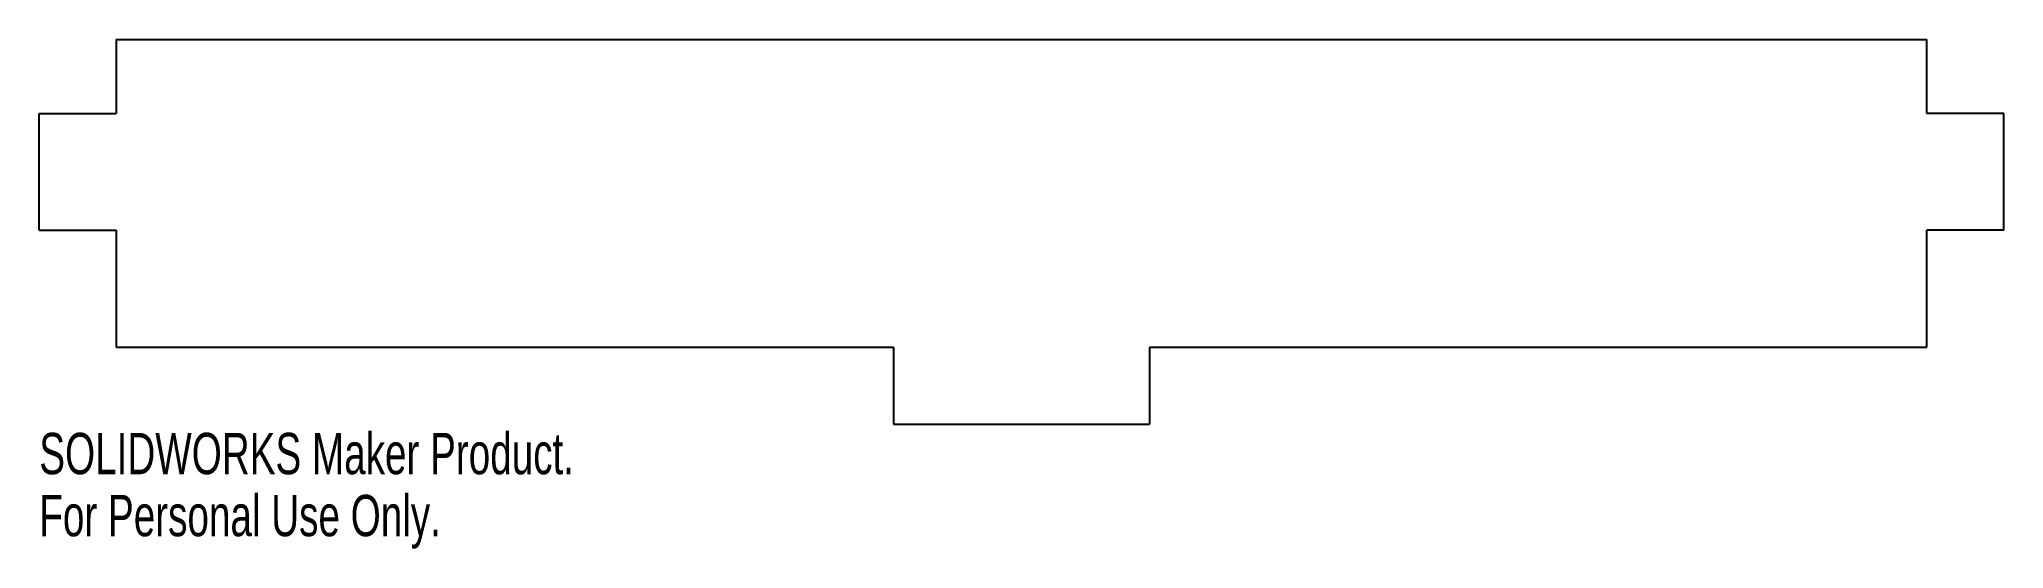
# Model space of a CAD drawing. Header units: millimetres. Extents: x 0 to 230, y -15 to 45.
import ezdxf

# ---------------------------------------------------------------- set-up
doc = ezdxf.new("R2010")
doc.units = ezdxf.units.MM
doc.styles.add('SLDTEXTSTYLE0', font='TXT', dxfattribs={"width": 0.7})

msp = doc.modelspace()

# ---------------------------------------------------------------- linework, layer by layer
at = {"color": 7, "linetype": 'Continuous', "lineweight": 25}
for p, q in [((9, 45), (9, 36.33)), ((9, 45), (221, 45)), ((221, 36.33), (221, 45)), ((0, 22.67), (0, 36.33)), ((0, 36.33), (9, 36.33)), ((230, 36.33), (221, 36.33)), ((230, 22.67), (230, 36.33)), ((0, 22.67), (9, 22.67)), ((9, 22.67), (9, 9)), ((230, 22.67), (221, 22.67)), ((221, 9), (221, 22.67)), ((9, 9), (100, 9)), ((100, 9), (100, 0)), ((130, 9), (221, 9)), ((130, 9), (130, 0)), ((100, 0), (130, 0))]:
    msp.add_line(p, q, dxfattribs=at)

# ---------------------------------------------------------------- texts
at = {"color": 7, "linetype": 'Continuous', "char_height": 4.8336, "attachment_point": 1, "style": 'SLDTEXTSTYLE0'}
for s, insert in [('SOLIDWORKS Maker Product.', (0, -1.02)), ('For Personal Use Only.', (0, -8.27))]:
    msp.add_mtext(s, dxfattribs=dict(at, insert=insert))

doc.saveas('drawing.dxf')
